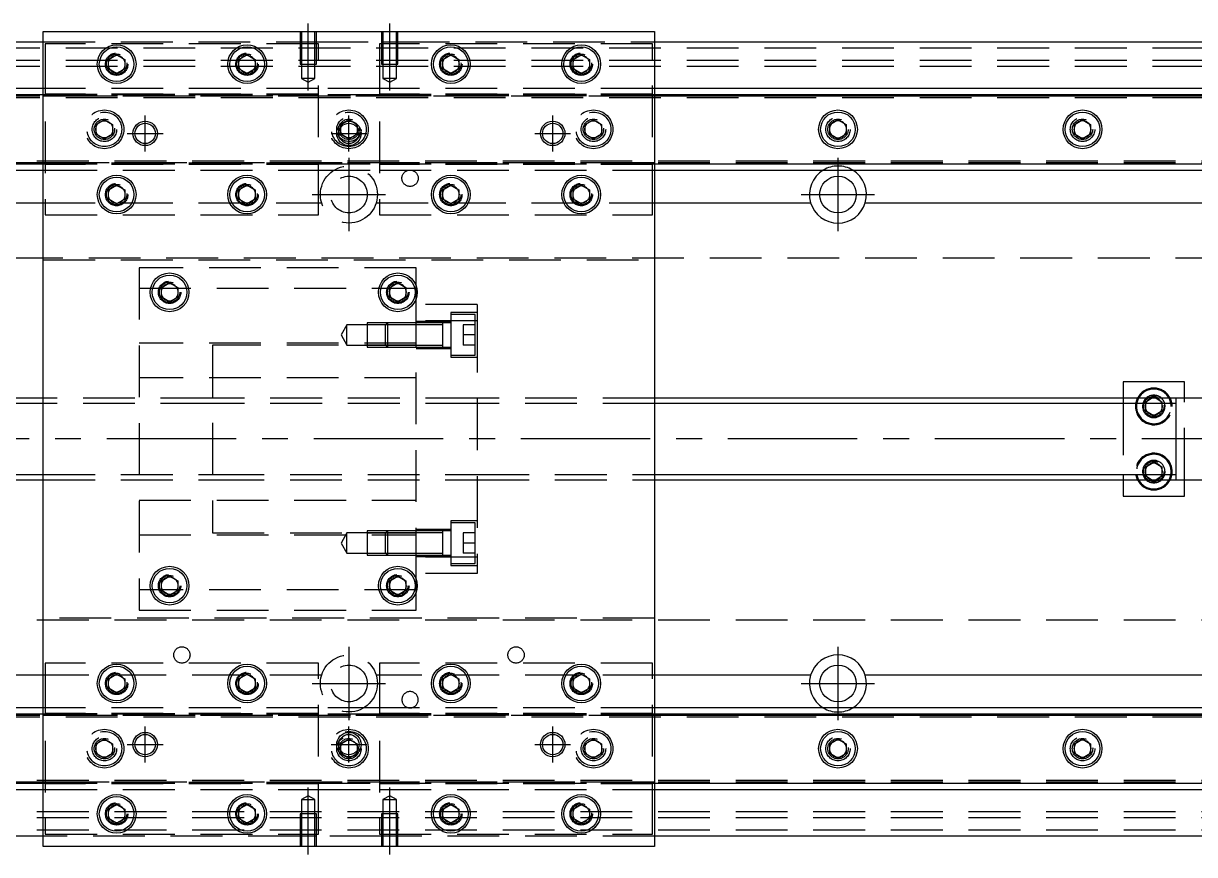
# Model space of a CAD drawing. Extents: x -20 to 746, y -280 to 102.
# Drawn here: x 180.1 to 467.5, y -102 to 102 of the extents above; entities that cross this region are included whole.
import ezdxf

# ---------------------------------------------------------------- set-up
doc = ezdxf.new("R2010")
doc.units = 0
doc.linetypes.add('CENTER', pattern=[50.8, 31.75, -6.35, 6.35, -6.35])
doc.linetypes.add('DASHED', pattern=[19.05, 12.7, -6.35])
doc.layers.get('0').update_dxf_attribs({"linetype": 'CONTINUOUS'})
doc.layers.add('CENTER', color=1, linetype='CENTER')

msp = doc.modelspace()

# ---------------------------------------------------------------- linework, layer by layer
at = {"color": 7, "linetype": 'CONTINUOUS'}
for p, q in [((185, 100), (335, 100)), ((185, -100), (185, 100)), ((335, 100), (335, -100)), ((0, 97.5), (185, 97.5)), ((335, 97.5), (520, 97.5)), ((201, 93.1547), (203, 94.309402)), ((201, 90.8453), (201, 93.1547)), ((203, 94.309402), (205, 93.1547)), ((205, 93.1547), (205, 90.8453)), ((233, 93.1547), (235, 94.309402)), ((233, 90.8453), (233, 93.1547)), ((235, 94.309402), (237, 93.1547)), ((237, 93.1547), (237, 90.8453)), ((283, 93.1547), (285, 94.309402)), ((283, 90.8453), (283, 93.1547)), ((285, 94.309402), (287, 93.1547)), ((287, 93.1547), (287, 90.8453)), ((315, 93.1547), (317, 94.309402)), ((315, 90.8453), (315, 93.1547)), ((317, 94.309402), (319, 93.1547)), ((319, 93.1547), (319, 90.8453)), ((203, 89.690598), (201, 90.8453)), ((205, 90.8453), (203, 89.690598)), ((235, 89.690598), (233, 90.8453)), ((237, 90.8453), (235, 89.690598)), ((285, 89.690598), (283, 90.8453)), ((287, 90.8453), (285, 89.690598)), ((317, 89.690598), (315, 90.8453)), ((319, 90.8453), (317, 89.690598)), ((185, 86), (0, 86)), ((185, 84.460392), (0, 84.460392)), ((520, 86), (335, 86)), ((520, 84.460392), (335, 84.460392)), ((378, 77.1547), (380, 78.309402)), ((380, 78.309402), (382, 77.1547)), ((438, 77.1547), (440, 78.309402)), ((440, 78.309402), (442, 77.1547)), ((378, 74.8453), (378, 77.1547)), ((380, 73.690598), (378, 74.8453)), ((382, 74.8453), (380, 73.690598)), ((382, 77.1547), (382, 74.8453)), ((438, 74.8453), (438, 77.1547)), ((440, 73.690598), (438, 74.8453)), ((442, 74.8453), (440, 73.690598)), ((442, 77.1547), (442, 74.8453)), ((0, 67.539608), (185, 67.539608)), ((335, 67.539608), (520, 67.539608)), ((0, 66), (185, 66)), ((335, 66), (520, 66)), ((201, 61.1547), (203, 62.309402)), ((201, 58.8453), (201, 61.1547)), ((203, 62.309402), (205, 61.1547)), ((205, 61.1547), (205, 58.8453)), ((233, 61.1547), (235, 62.309402)), ((233, 58.8453), (233, 61.1547)), ((235, 62.309402), (237, 61.1547)), ((237, 61.1547), (237, 58.8453)), ((283, 61.1547), (285, 62.309402)), ((283, 58.8453), (283, 61.1547)), ((285, 62.309402), (287, 61.1547)), ((287, 61.1547), (287, 58.8453)), ((315, 61.1547), (317, 62.309402)), ((315, 58.8453), (315, 61.1547)), ((317, 62.309402), (319, 61.1547)), ((319, 61.1547), (319, 58.8453)), ((146.708204, 58), (185, 58)), ((203, 57.690598), (201, 58.8453)), ((205, 58.8453), (203, 57.690598)), ((235, 57.690598), (233, 58.8453)), ((237, 58.8453), (235, 57.690598)), ((285, 57.690598), (283, 58.8453)), ((287, 58.8453), (285, 57.690598)), ((317, 57.690598), (315, 58.8453)), ((319, 58.8453), (317, 57.690598)), ((335, 58), (373.291796, 58)), ((386.708204, 58), (493.291796, 58)), ((214, 37.1547), (216, 38.309402)), ((216, 38.309402), (218, 37.1547)), ((270, 37.1547), (272, 38.309402)), ((272, 38.309402), (274, 37.1547)), ((214, 34.8453), (214, 37.1547)), ((216, 33.690598), (214, 34.8453)), ((218, 34.8453), (216, 33.690598)), ((218, 37.1547), (218, 34.8453)), ((270, 34.8453), (270, 37.1547)), ((272, 33.690598), (270, 34.8453)), ((274, 34.8453), (272, 33.690598)), ((274, 37.1547), (274, 34.8453)), ((465, 14), (450, 14)), ((450, 14), (450, 10)), ((465, 10), (465, 14)), ((185, 10), (28, 10)), ((463, 10), (335, 10)), ((463, 10), (462.995, 10)), ((463, -9.999498), (463, 10)), ((472, 10), (463, 10)), ((463.005, 10), (463, 10)), ((28, -10), (185, -10)), ((335, -10), (463, -10)), ((450, -10), (450, -14)), ((462.995, -10), (463, -10)), ((463, -10), (472, -10)), ((463, -10), (463.005, -10)), ((465, -14), (465, -10)), ((450, -14), (465, -14)), ((214, -34.8453), (216, -33.690598)), ((216, -33.690598), (218, -34.8453)), ((270, -34.8453), (272, -33.690598)), ((272, -33.690598), (274, -34.8453)), ((214, -37.1547), (214, -34.8453)), ((216, -38.309402), (214, -37.1547)), ((218, -37.1547), (216, -38.309402)), ((218, -34.8453), (218, -37.1547)), ((270, -37.1547), (270, -34.8453)), ((272, -38.309402), (270, -37.1547)), ((274, -37.1547), (272, -38.309402)), ((274, -34.8453), (274, -37.1547)), ((185, -58), (146.708204, -58)), ((201, -58.8453), (203, -57.690598)), ((201, -61.1547), (201, -58.8453)), ((203, -57.690598), (205, -58.8453)), ((205, -58.8453), (205, -61.1547)), ((233, -58.8453), (235, -57.690598)), ((233, -61.1547), (233, -58.8453)), ((235, -57.690598), (237, -58.8453)), ((237, -58.8453), (237, -61.1547)), ((283, -58.8453), (285, -57.690598)), ((283, -61.1547), (283, -58.8453)), ((285, -57.690598), (287, -58.8453)), ((287, -58.8453), (287, -61.1547)), ((315, -58.8453), (317, -57.690598)), ((315, -61.1547), (315, -58.8453)), ((317, -57.690598), (319, -58.8453)), ((319, -58.8453), (319, -61.1547)), ((373.291796, -58), (335, -58)), ((493.291796, -58), (386.708204, -58)), ((203, -62.309402), (201, -61.1547)), ((205, -61.1547), (203, -62.309402)), ((235, -62.309402), (233, -61.1547)), ((237, -61.1547), (235, -62.309402)), ((285, -62.309402), (283, -61.1547)), ((287, -61.1547), (285, -62.309402)), ((317, -62.309402), (315, -61.1547)), ((319, -61.1547), (317, -62.309402)), ((185, -66), (0, -66)), ((520, -66), (335, -66)), ((185, -67.539608), (0, -67.539608)), ((520, -67.539608), (335, -67.539608)), ((378, -74.8453), (380, -73.690598)), ((380, -73.690598), (382, -74.8453)), ((438, -74.8453), (440, -73.690598)), ((440, -73.690598), (442, -74.8453)), ((378, -77.1547), (378, -74.8453)), ((380, -78.309402), (378, -77.1547)), ((382, -77.1547), (380, -78.309402)), ((382, -74.8453), (382, -77.1547)), ((438, -77.1547), (438, -74.8453)), ((440, -78.309402), (438, -77.1547)), ((442, -77.1547), (440, -78.309402)), ((442, -74.8453), (442, -77.1547)), ((0, -84.460392), (185, -84.460392)), ((0, -86), (185, -86)), ((335, -84.460392), (520, -84.460392)), ((335, -86), (520, -86)), ((201, -90.8453), (203, -89.690598)), ((201, -93.1547), (201, -90.8453)), ((203, -89.690598), (205, -90.8453)), ((205, -90.8453), (205, -93.1547)), ((233, -90.8453), (235, -89.690598)), ((233, -93.1547), (233, -90.8453)), ((235, -89.690598), (237, -90.8453)), ((237, -90.8453), (237, -93.1547)), ((283, -90.8453), (285, -89.690598)), ((283, -93.1547), (283, -90.8453)), ((285, -89.690598), (287, -90.8453)), ((287, -90.8453), (287, -93.1547)), ((315, -90.8453), (317, -89.690598)), ((315, -93.1547), (315, -90.8453)), ((317, -89.690598), (319, -90.8453)), ((319, -90.8453), (319, -93.1547)), ((203, -94.309402), (201, -93.1547)), ((205, -93.1547), (203, -94.309402)), ((235, -94.309402), (233, -93.1547)), ((237, -93.1547), (235, -94.309402)), ((285, -94.309402), (283, -93.1547)), ((287, -93.1547), (285, -94.309402)), ((317, -94.309402), (315, -93.1547)), ((319, -93.1547), (317, -94.309402)), ((185, -97.5), (0, -97.5)), ((520, -97.5), (335, -97.5)), ((335, -100), (185, -100))]:
    msp.add_line(p, q, dxfattribs=at)
at = {"color": 3, "linetype": 'DASHED'}
for p, q in [((248.000006, 100), (248.000006, 92)), ((248.35, 100), (248.35, 92)), ((251.65, 92), (251.65, 100)), ((251.999994, 92), (251.999994, 100)), ((268.000006, 100), (268.000006, 92)), ((268.35, 100), (268.35, 92)), ((271.65, 92), (271.65, 100)), ((271.999994, 92), (271.999994, 100)), ((0, 96), (520, 96)), ((185, 97.5), (248.000006, 97.5)), ((185.5, 97), (185.5, 55)), ((252.5, 97), (185.5, 97)), ((248.000006, 97.5), (251.999994, 97.5)), ((251.999994, 97.5), (268.000006, 97.5)), ((252.5, 55), (252.5, 97)), ((334.5, 97), (267.5, 97)), ((267.5, 97), (267.5, 55)), ((268.000006, 97.5), (271.999994, 97.5)), ((271.999994, 97.5), (335, 97.5)), ((334.5, 55), (334.5, 97)), ((0, 93), (520, 93)), ((205.483582, 92.286038), (205.5, 92)), ((237.483582, 92.286038), (237.5, 92)), ((248.000006, 92), (251.999994, 92)), ((248.35, 92), (248.35, 88.5)), ((251.65, 88.5), (251.65, 92)), ((268.000006, 92), (271.999994, 92)), ((268.35, 92), (268.35, 88.5)), ((271.65, 88.5), (271.65, 92)), ((287.483582, 92.286038), (287.5, 92)), ((319.483582, 92.286038), (319.5, 92)), ((0, 91.5), (520, 91.5)), ((251.65, 88.5), (248.35, 88.5)), ((248.35, 88.5), (250, 87.547372)), ((250, 87.547372), (251.65, 88.5)), ((271.65, 88.5), (268.35, 88.5)), ((268.35, 88.5), (270, 87.547372)), ((270, 87.547372), (271.65, 88.5)), ((0, 84.204452), (185, 84.204452)), ((0, 84.2), (520, 84.2)), ((0, 83.8), (520, 83.8)), ((185.5, 86), (185, 86)), ((185.5, 84.460392), (185, 84.460392)), ((185, 84.204452), (185.5, 84.204452)), ((252.5, 86), (185.5, 86)), ((252.5, 84.643014), (185.5, 84.643014)), ((185.5, 84.6), (252.5, 84.6)), ((252.5, 84.460392), (185.5, 84.460392)), ((185.5, 84.3), (252.5, 84.3)), ((185.5, 84.204452), (334.5, 84.204452)), ((267.5, 86), (252.5, 86)), ((267.5, 84.460392), (252.5, 84.460392)), ((334.5, 86), (267.5, 86)), ((334.5, 84.643014), (267.5, 84.643014)), ((267.5, 84.6), (334.5, 84.6)), ((334.5, 84.460392), (267.5, 84.460392)), ((267.5, 84.3), (334.5, 84.3)), ((335, 86), (334.5, 86)), ((335, 84.460392), (334.5, 84.460392)), ((334.5, 84.204452), (335, 84.204452)), ((335, 84.204452), (520, 84.204452)), ((198, 77.1547), (200, 78.309402)), ((200, 78.309402), (202, 77.1547)), ((258, 77.1547), (260, 78.309402)), ((260, 78.309402), (262, 77.1547)), ((318, 77.1547), (320, 78.309402)), ((320, 78.309402), (322, 77.1547)), ((198, 74.8453), (198, 77.1547)), ((200, 73.690598), (198, 74.8453)), ((202, 74.8453), (200, 73.690598)), ((202, 77.1547), (202, 74.8453)), ((202.483582, 76.286038), (202.5, 76)), ((258, 74.8453), (258, 77.1547)), ((260, 73.690598), (258, 74.8453)), ((262, 74.8453), (260, 73.690598)), ((262, 77.1547), (262, 74.8453)), ((262.483582, 76.286038), (262.5, 76)), ((318, 74.8453), (318, 77.1547)), ((320, 73.690598), (318, 74.8453)), ((322, 74.8453), (320, 73.690598)), ((322, 77.1547), (322, 74.8453)), ((322.483582, 76.286038), (322.5, 76)), ((377.5, 76), (377.518502, 76.303588)), ((437.5, 76), (437.518502, 76.303588)), ((520, 68.2), (0, 68.2)), ((520, 67.8), (0, 67.8)), ((185, 67.795548), (0, 67.795548)), ((185.5, 67.795548), (185, 67.795548)), ((185, 67.539608), (185.5, 67.539608)), ((334.5, 67.795548), (185.5, 67.795548)), ((252.5, 67.7), (185.5, 67.7)), ((185.5, 67.539608), (252.5, 67.539608)), ((252.5, 67.4), (185.5, 67.4)), ((252.5, 67.356986), (185.5, 67.356986)), ((252.5, 67.539608), (267.5, 67.539608)), ((334.5, 67.7), (267.5, 67.7)), ((267.5, 67.539608), (334.5, 67.539608)), ((334.5, 67.4), (267.5, 67.4)), ((334.5, 67.356986), (267.5, 67.356986)), ((335, 67.795548), (334.5, 67.795548)), ((334.5, 67.539608), (335, 67.539608)), ((520, 67.795548), (335, 67.795548)), ((185, 66), (185.5, 66)), ((185.5, 66), (252.5, 66)), ((252.5, 66), (267.5, 66)), ((267.5, 66), (334.5, 66)), ((334.5, 66), (335, 66)), ((185, 58), (253.291796, 58)), ((205.483582, 60.286038), (205.5, 60)), ((237.483582, 60.286038), (237.5, 60)), ((266.708204, 58), (335, 58)), ((282.5, 60), (282.512884, 60.253488)), ((319.483582, 60.286038), (319.5, 60)), ((185.5, 55), (252.5, 55)), ((267.5, 55), (334.5, 55)), ((5.640312, 44.5), (520, 44.5)), ((185, 44), (335, 44)), ((276.5, 42), (208.5, 42)), ((208.5, 42), (208.5, -42)), ((276.5, 37.52069), (276.5, 42)), ((276.5, 34.47931), (276.5, 37.52069)), ((208.5, 37), (276.5, 37)), ((213.5, 36), (213.512884, 36.253488)), ((269.5, 36), (269.518502, 36.303588)), ((276.5, -34.47931), (276.5, 34.47931)), ((291.5, 33), (276.5, 33)), ((291.5, 33), (291.5, 28.982754)), ((291.5, 28.982754), (276.5, 28.982754)), ((285, 28.84775), (276.5, 28.84775)), ((285, 31.04775), (285, 20.04775)), ((291.5, 31.04775), (285, 31.04775)), ((291, 30.54775), (285, 30.54775)), ((291, 20.54775), (291, 30.54775)), ((291.5, 28.982754), (291.5, -28.982754)), ((259.5, 28.04775), (258.056624, 25.54775)), ((259.5, 23.04775), (259.5, 28.04775)), ((264.5, 28.04775), (259.5, 28.04775)), ((264.5, 28.547744), (264.5, 22.547754)), ((269.49998, 28.547744), (264.5, 28.547744)), ((268.99998, 28.04775), (264.5, 28.04775)), ((269.5, 28.54775), (269, 28.04775)), ((269, 23.04775), (269, 28.04775)), ((276.5, 28.04775), (269, 28.04775)), ((276.5, 28.547744), (269.499994, 28.547744)), ((269.5, 28.54775), (269.5, 22.54775)), ((276.5, 28.54775), (269.5, 28.54775)), ((283, 28.54775), (276.50002, 28.54775)), ((283, 28.04775), (276.50002, 28.04775)), ((283, 28.54775), (282.995, 28.54775)), ((283, 28.04775), (283, 28.547754)), ((283, 28.197952), (283, 28.54775)), ((285, 28.54775), (283, 28.54775)), ((283.005, 28.54775), (283, 28.54775)), ((283, 22.8974), (283, 28.197952)), ((288, 28.04775), (288, 25.54775)), ((291, 28.04775), (288, 28.04775)), ((276.5, 23.5), (208.5, 23.5)), ((226.5, 23), (226.5, -23)), ((276.5, 23), (226.5, 23)), ((258.056624, 25.54775), (259.5, 23.04775)), ((259.5, 23.04775), (264.5, 23.04775)), ((264.5, 23.04775), (268.99998, 23.04775)), ((269, 23.04775), (269.5, 22.54775)), ((269, 23.04775), (276.5, 23.04775)), ((276.50002, 23.04775), (283, 23.04775)), ((283, 22.547744), (283, 23.04775)), ((288, 25.54775), (288, 23.04775)), ((291, 25.54775), (288, 25.54775)), ((291, 23.04775), (288, 23.04775)), ((264.5, 22.547754), (269.49998, 22.547754)), ((269.5, 22.547754), (276.5, 22.547754)), ((269.5, 22.54775), (276.5, 22.54775)), ((276.5, 22.24775), (285, 22.24775)), ((276.50002, 22.54775), (283.005, 22.54775)), ((282.995, 22.54775), (285, 22.54775)), ((283, 22.54775), (283, 22.8974)), ((285, 20.54775), (291, 20.54775)), ((285, 20.04775), (291.5, 20.04775)), ((276.5, 15), (208.5, 15)), ((226.49998, 10), (185, 10)), ((226.49998, 8.75), (185, 8.75)), ((291.5, 10), (226.5, 10)), ((291.5, 8.75), (226.5, 8.75)), ((335, 10), (291.50002, 10)), ((335, 8.75), (291.50002, 8.75)), ((450, 10), (450, 8.75)), ((450, 8.75), (450, -8.75)), ((455.5, 9.1547), (456.964102, 10)), ((455.5, 8.75), (455.5, 9.1547)), ((455.5, 6.8453), (455.5, 8.75)), ((456.964102, 10), (457.5, 10.309402)), ((457.5, 10.309402), (458.035898, 10)), ((458.035898, 10), (459.5, 9.1547)), ((459.5, 9.1547), (459.5, 8.75)), ((459.5, 8.75), (459.5, 6.8453)), ((465, -10), (465, 10)), ((457.5, 5.690598), (455.5, 6.8453)), ((459.5, 6.8453), (457.5, 5.690598)), ((459.983582, 8.286038), (460, 8)), ((455.5, -6.8453), (457.5, -5.690598)), ((457.5, -5.690598), (459.5, -6.8453)), ((455, -8), (455.018502, -7.696412)), ((455.5, -8.75), (455.5, -6.8453)), ((459.5, -6.8453), (459.5, -8.75)), ((185, -8.75), (226.49998, -8.75)), ((185, -10), (226.49998, -10)), ((226.5, -8.75), (291.5, -8.75)), ((226.5, -10), (291.5, -10)), ((291.50002, -8.75), (335, -8.75)), ((291.50002, -10), (335, -10)), ((450, -8.75), (450, -10)), ((455.5, -9.1547), (455.5, -8.75)), ((456.964102, -10), (455.5, -9.1547)), ((457.5, -10.309402), (456.964102, -10)), ((458.035898, -10), (457.5, -10.309402)), ((459.5, -9.1547), (458.035898, -10)), ((459.5, -8.75), (459.5, -9.1547)), ((463, -10), (463, -9.999498)), ((208.5, -15), (276.5, -15)), ((285, -20.04775), (285, -31.04775)), ((291.5, -20.04775), (285, -20.04775)), ((264.5, -22.547754), (264.5, -28.547744)), ((269.49998, -22.547754), (264.5, -22.547754)), ((269.5, -22.54775), (269, -23.04775)), ((269.5, -22.54775), (269.5, -28.54775)), ((276.5, -22.54775), (269.5, -22.54775)), ((276.5, -22.547754), (269.5, -22.547754)), ((285, -22.24775), (276.5, -22.24775)), ((283.005, -22.54775), (276.50002, -22.54775)), ((285, -22.54775), (282.995, -22.54775)), ((283, -23.04775), (283, -22.547744)), ((283, -22.897546), (283, -22.54775)), ((283, -28.198098), (283, -22.897546)), ((291, -20.54775), (285, -20.54775)), ((291, -30.54775), (291, -20.54775)), ((208.5, -23.5), (276.5, -23.5)), ((226.5, -23), (276.5, -23)), ((259.5, -23.04775), (258.056624, -25.54775)), ((258.056624, -25.54775), (259.5, -28.04775)), ((259.5, -28.04775), (259.5, -23.04775)), ((264.5, -23.04775), (259.5, -23.04775)), ((268.99998, -23.04775), (264.5, -23.04775)), ((269, -28.04775), (269, -23.04775)), ((276.5, -23.04775), (269, -23.04775)), ((283, -23.04775), (276.50002, -23.04775)), ((288, -23.04775), (288, -25.54775)), ((291, -23.04775), (288, -23.04775)), ((288, -25.54775), (288, -28.04775)), ((291, -25.54775), (288, -25.54775)), ((259.5, -28.04775), (264.5, -28.04775)), ((264.5, -28.04775), (268.99998, -28.04775)), ((264.5, -28.547744), (269.49998, -28.547744)), ((269, -28.04775), (276.5, -28.04775)), ((269, -28.04775), (269.5, -28.54775)), ((269.499994, -28.547744), (276.5, -28.547744)), ((269.5, -28.54775), (276.5, -28.54775)), ((276.50002, -28.04775), (283, -28.04775)), ((276.50002, -28.54775), (283, -28.54775)), ((282.995, -28.54775), (283, -28.54775)), ((283, -28.547754), (283, -28.04775)), ((283, -28.54775), (283, -28.198098)), ((283, -28.54775), (285, -28.54775)), ((283, -28.54775), (283.005, -28.54775)), ((291, -28.04775), (288, -28.04775)), ((276.5, -28.84775), (285, -28.84775)), ((291.5, -28.982754), (276.5, -28.982754)), ((285, -30.54775), (291, -30.54775)), ((285, -31.04775), (291.5, -31.04775)), ((291.5, -28.982754), (291.5, -33)), ((291.5, -33), (276.5, -33)), ((276.5, -37.52069), (276.5, -34.47931)), ((276.5, -37), (208.5, -37)), ((213.5, -36), (213.512884, -35.746512)), ((269.5, -36), (269.518502, -35.696412)), ((276.5, -42), (276.5, -37.52069)), ((208.5, -42), (276.5, -42)), ((520, -44.5), (5.640312, -44.5)), ((335, -44), (185, -44)), ((252.5, -55), (185.5, -55)), ((185.5, -55), (185.5, -97)), ((252.5, -97), (252.5, -55)), ((334.5, -55), (267.5, -55)), ((267.5, -55), (267.5, -97)), ((334.5, -97), (334.5, -55)), ((253.291796, -58), (185, -58)), ((205.483582, -59.713962), (205.5, -60)), ((237.483582, -59.713962), (237.5, -60)), ((335, -58), (266.708204, -58)), ((287.483582, -59.713962), (287.5, -60)), ((319.483582, -59.713962), (319.5, -60)), ((185.5, -66), (185, -66)), ((252.5, -66), (185.5, -66)), ((267.5, -66), (252.5, -66)), ((334.5, -66), (267.5, -66)), ((335, -66), (334.5, -66)), ((0, -67.795548), (185, -67.795548)), ((0, -67.8), (520, -67.8)), ((0, -68.2), (520, -68.2)), ((185.5, -67.539608), (185, -67.539608)), ((185, -67.795548), (185.5, -67.795548)), ((252.5, -67.356986), (185.5, -67.356986)), ((185.5, -67.4), (252.5, -67.4)), ((252.5, -67.539608), (185.5, -67.539608)), ((185.5, -67.7), (252.5, -67.7)), ((185.5, -67.795548), (334.5, -67.795548)), ((267.5, -67.539608), (252.5, -67.539608)), ((334.5, -67.356986), (267.5, -67.356986)), ((267.5, -67.4), (334.5, -67.4)), ((334.5, -67.539608), (267.5, -67.539608)), ((267.5, -67.7), (334.5, -67.7)), ((335, -67.539608), (334.5, -67.539608)), ((334.5, -67.795548), (335, -67.795548)), ((335, -67.795548), (520, -67.795548)), ((198, -74.8453), (200, -73.690598)), ((200, -73.690598), (202, -74.8453)), ((258, -74.8453), (260, -73.690598)), ((260, -73.690598), (262, -74.8453)), ((318, -74.8453), (320, -73.690598)), ((320, -73.690598), (322, -74.8453)), ((198, -77.1547), (198, -74.8453)), ((200, -78.309402), (198, -77.1547)), ((202, -77.1547), (200, -78.309402)), ((202, -74.8453), (202, -77.1547)), ((202.483582, -75.713962), (202.5, -76)), ((257.5, -76), (257.518502, -75.696412)), ((258, -77.1547), (258, -74.8453)), ((260, -78.309402), (258, -77.1547)), ((262, -77.1547), (260, -78.309402)), ((262, -74.8453), (262, -77.1547)), ((317.5, -76), (317.518502, -75.696412)), ((318, -77.1547), (318, -74.8453)), ((320, -78.309402), (318, -77.1547)), ((322, -77.1547), (320, -78.309402)), ((322, -74.8453), (322, -77.1547)), ((382.483582, -75.713962), (382.5, -76)), ((442.483582, -75.713962), (442.5, -76)), ((520, -83.8), (0, -83.8)), ((520, -84.2), (0, -84.2)), ((185, -84.204452), (0, -84.204452)), ((185.5, -84.204452), (185, -84.204452)), ((185, -84.460392), (185.5, -84.460392)), ((185, -86), (185.5, -86)), ((334.5, -84.204452), (185.5, -84.204452)), ((252.5, -84.3), (185.5, -84.3)), ((185.5, -84.460392), (252.5, -84.460392)), ((252.5, -84.6), (185.5, -84.6)), ((252.5, -84.643014), (185.5, -84.643014)), ((185.5, -86), (252.5, -86)), ((252.5, -84.460392), (267.5, -84.460392)), ((252.5, -86), (267.5, -86)), ((334.5, -84.3), (267.5, -84.3)), ((267.5, -84.460392), (334.5, -84.460392)), ((334.5, -84.6), (267.5, -84.6)), ((334.5, -84.643014), (267.5, -84.643014)), ((267.5, -86), (334.5, -86)), ((335, -84.204452), (334.5, -84.204452)), ((334.5, -84.460392), (335, -84.460392)), ((334.5, -86), (335, -86)), ((520, -84.204452), (335, -84.204452)), ((250, -87.547372), (248.35, -88.5)), ((248.35, -88.5), (251.65, -88.5)), ((248.35, -88.5), (248.35, -92)), ((251.65, -88.5), (250, -87.547372)), ((251.65, -92), (251.65, -88.5)), ((270, -87.547372), (268.35, -88.5)), ((268.35, -88.5), (271.65, -88.5)), ((268.35, -88.5), (268.35, -92)), ((271.65, -88.5), (270, -87.547372)), ((271.65, -92), (271.65, -88.5)), ((520, -91.5), (0, -91.5)), ((200.5, -92), (200.512884, -91.746512)), ((232.5, -92), (232.518502, -91.696412)), ((282.5, -92), (282.518502, -91.696412)), ((319.483582, -91.713962), (319.5, -92)), ((520, -93), (0, -93)), ((251.999994, -92), (248.000006, -92)), ((248.000006, -92), (248.000006, -100)), ((248.35, -92), (248.35, -100)), ((251.65, -100), (251.65, -92)), ((251.999994, -100), (251.999994, -92)), ((271.999994, -92), (268.000006, -92)), ((268.000006, -92), (268.000006, -100)), ((268.35, -92), (268.35, -100)), ((271.65, -100), (271.65, -92)), ((271.999994, -100), (271.999994, -92)), ((520, -96), (0, -96)), ((248.000006, -97.5), (185, -97.5)), ((185.5, -97), (252.5, -97)), ((251.999994, -97.5), (248.000006, -97.5)), ((268.000006, -97.5), (251.999994, -97.5)), ((267.5, -97), (334.5, -97)), ((271.999994, -97.5), (268.000006, -97.5)), ((335, -97.5), (271.999994, -97.5))]:
    msp.add_line(p, q, dxfattribs=at)
at = {"color": 3, "linetype": 'CONTINUOUS'}
for p, q in [((185, 8.75), (28, 8.75)), ((463, 8.75), (335, 8.75)), ((28, -8.75), (185, -8.75)), ((335, -8.75), (463, -8.75))]:
    msp.add_line(p, q, dxfattribs=at)
at = {"color": 7, "linetype": 'CONTINUOUS'}
for centre, radius in [((203, 92), 4.75), ((203, 92), 4.25), ((235, 92), 4.75), ((235, 92), 4.25), ((285, 92), 4.75), ((285, 92), 4.25), ((317, 92), 4.75), ((317, 92), 4.25), ((380, 76), 4.75), ((440, 76), 4.75), ((260, 75), 3), ((380, 76), 4.25), ((440, 76), 4.25), ((210, 75), 2.5), ((260, 75), 2.5), ((310, 75), 2.5), ((203, 60), 4.75), ((203, 60), 4.25), ((235, 60), 4.75), ((235, 60), 4.25), ((285, 60), 4.75), ((285, 60), 4.25), ((317, 60), 4.75), ((317, 60), 4.25), ((380, 60), 4.5), ((216, 36), 4.75), ((216, 36), 4.25), ((272, 36), 4.75), ((272, 36), 4.25), ((216, -36), 4.75), ((272, -36), 4.75), ((216, -36), 4.25), ((272, -36), 4.25), ((203, -60), 4.75), ((203, -60), 4.25), ((235, -60), 4.75), ((235, -60), 4.25), ((285, -60), 4.75), ((285, -60), 4.25), ((317, -60), 4.75), ((317, -60), 4.25), ((380, -60), 4.5), ((380, -76), 4.75), ((380, -76), 4.25), ((440, -76), 4.75), ((440, -76), 4.25), ((210, -75), 2.5), ((260, -75), 3), ((260, -75), 2.5), ((310, -75), 2.5), ((203, -92), 4.75), ((203, -92), 4.25), ((235, -92), 4.75), ((235, -92), 4.25), ((285, -92), 4.75), ((285, -92), 4.25), ((317, -92), 4.75), ((317, -92), 4.25)]:
    msp.add_circle(centre, radius, dxfattribs=at)
at = {"color": 3, "linetype": 'DASHED'}
for centre, radius in [((203, 92), 2.75), ((203, 92), 2.5), ((235, 92), 2.75), ((235, 92), 2.5), ((285, 92), 2.75), ((285, 92), 2.5), ((317, 92), 2.75), ((317, 92), 2.5), ((200, 76), 4.75), ((260, 76), 4.75), ((320, 76), 4.75), ((200, 76), 4.25), ((200, 76), 3), ((200, 76), 2.5), ((200, 76), 2.1), ((260, 76), 4.25), ((260, 76), 3), ((260, 76), 2.5), ((260, 76), 2.1), ((320, 76), 4.25), ((320, 76), 3), ((320, 76), 2.5), ((320, 76), 2.1), ((380, 76), 3), ((380, 76), 2.5), ((440, 76), 3), ((440, 76), 2.5), ((260, 60), 7), ((260, 60), 4.5), ((275, 64), 2), ((203, 60), 2.75), ((203, 60), 2.5), ((235, 60), 2.75), ((235, 60), 2.5), ((285, 60), 2.75), ((285, 60), 2.5), ((317, 60), 2.75), ((317, 60), 2.5), ((216, 36), 2.75), ((216, 36), 2.5), ((272, 36), 2.75), ((272, 36), 2.5), ((457.5, 8), 2.5), ((457.5, -8), 2.5), ((216, -36), 2.75), ((216, -36), 2.5), ((272, -36), 2.75), ((272, -36), 2.5), ((219, -53), 2), ((301, -53), 2), ((260, -60), 7), ((203, -60), 2.75), ((235, -60), 2.75), ((260, -60), 4.5), ((285, -60), 2.75), ((317, -60), 2.75), ((203, -60), 2.5), ((235, -60), 2.5), ((285, -60), 2.5), ((317, -60), 2.5), ((200, -76), 4.75), ((200, -76), 4.25), ((260, -76), 4.75), ((260, -76), 4.25), ((320, -76), 4.75), ((320, -76), 4.25), ((200, -76), 3), ((200, -76), 2.5), ((200, -76), 2.1), ((260, -76), 3), ((260, -76), 2.5), ((260, -76), 2.1), ((320, -76), 3), ((320, -76), 2.5), ((320, -76), 2.1), ((380, -76), 3), ((380, -76), 2.5), ((440, -76), 3), ((440, -76), 2.5), ((203, -92), 2.75), ((203, -92), 2.5), ((235, -92), 2.75), ((235, -92), 2.5), ((285, -92), 2.75), ((285, -92), 2.5), ((317, -92), 2.75), ((317, -92), 2.5)]:
    msp.add_circle(centre, radius, dxfattribs=at)
at = {"color": 3, "linetype": 'CONTINUOUS'}
for centre in [(210, 75), (310, 75), (210, -75), (310, -75)]:
    msp.add_circle(centre, 3, dxfattribs=at)
at = {"color": 7, "linetype": 'CONTINUOUS'}
for centre, radius, start, end in [((203, 92), 2.1, 162.24721, 180), ((203, 92), 2.1, 180, 197.75279), ((203, 92), 2.1, 137.75279, 162.24721), ((203, 92), 2.1, 102.24721, 137.75279), ((203, 92), 2.1, 77.75279, 102.24721), ((203, 92), 2.1, 42.24721, 77.75279), ((203, 92), 2.1, 17.75279, 42.24721), ((203, 92), 2.1, 342.24721, 17.75279), ((235, 92), 2.1, 162.24721, 180), ((235, 92), 2.1, 180, 197.75279), ((235, 92), 2.1, 137.75279, 162.24721), ((235, 92), 2.1, 102.24721, 137.75279), ((235, 92), 2.1, 77.75279, 102.24721), ((235, 92), 2.1, 42.24721, 77.75279), ((235, 92), 2.1, 17.75279, 42.24721), ((235, 92), 2.1, 342.24721, 17.75279), ((285, 92), 2.1, 162.24721, 180), ((285, 92), 2.1, 180, 197.75279), ((285, 92), 2.1, 137.75279, 162.24721), ((285, 92), 2.1, 102.24721, 137.75279), ((285, 92), 2.1, 77.75279, 102.24721), ((285, 92), 2.1, 42.24721, 77.75279), ((285, 92), 2.1, 17.75279, 42.24721), ((285, 92), 2.1, 342.24721, 17.75279), ((317, 92), 2.1, 162.24721, 180), ((317, 92), 2.1, 180, 197.75279), ((317, 92), 2.1, 137.75279, 162.24721), ((317, 92), 2.1, 102.24721, 137.75279), ((317, 92), 2.1, 77.75279, 102.24721), ((317, 92), 2.1, 42.24721, 77.75279), ((317, 92), 2.1, 17.75279, 42.24721), ((317, 92), 2.1, 342.24721, 17.75279), ((203, 92), 2.1, 197.75279, 222.24721), ((203, 92), 2.1, 222.24721, 257.75279), ((203, 92), 2.1, 257.75279, 282.24721), ((203, 92), 2.1, 282.24721, 317.75279), ((203, 92), 2.1, 317.75279, 342.24721), ((235, 92), 2.1, 197.75279, 222.24721), ((235, 92), 2.1, 222.24721, 257.75279), ((235, 92), 2.1, 257.75279, 282.24721), ((235, 92), 2.1, 282.24721, 317.75279), ((235, 92), 2.1, 317.75279, 342.24721), ((285, 92), 2.1, 197.75279, 222.24721), ((285, 92), 2.1, 222.24721, 257.75279), ((285, 92), 2.1, 257.75279, 282.24721), ((285, 92), 2.1, 282.24721, 317.75279), ((285, 92), 2.1, 317.75279, 342.24721), ((317, 92), 2.1, 197.75279, 222.24721), ((317, 92), 2.1, 222.24721, 257.75279), ((317, 92), 2.1, 257.75279, 282.24721), ((317, 92), 2.1, 282.24721, 317.75279), ((317, 92), 2.1, 317.75279, 342.24721), ((380, 76), 2.1, 102.24721, 137.75279), ((380, 76), 2.1, 77.75279, 102.24721), ((380, 76), 2.1, 42.24721, 77.75279), ((440, 76), 2.1, 102.24721, 137.75279), ((440, 76), 2.1, 77.75279, 102.24721), ((440, 76), 2.1, 42.24721, 77.75279), ((380, 76), 2.1, 162.24721, 180), ((380, 76), 2.1, 180, 197.75279), ((380, 76), 2.1, 137.75279, 162.24721), ((380, 76), 2.1, 197.75279, 222.24721), ((380, 76), 2.1, 17.75279, 42.24721), ((380, 76), 2.1, 317.75279, 342.24721), ((380, 76), 2.1, 342.24721, 17.75279), ((440, 76), 2.1, 162.24721, 180), ((440, 76), 2.1, 180, 197.75279), ((440, 76), 2.1, 137.75279, 162.24721), ((440, 76), 2.1, 197.75279, 222.24721), ((440, 76), 2.1, 17.75279, 42.24721), ((440, 76), 2.1, 317.75279, 342.24721), ((440, 76), 2.1, 342.24721, 17.75279), ((380, 76), 2.1, 222.24721, 257.75279), ((380, 76), 2.1, 257.75279, 282.24721), ((380, 76), 2.1, 282.24721, 317.75279), ((440, 76), 2.1, 222.24721, 257.75279), ((440, 76), 2.1, 257.75279, 282.24721), ((440, 76), 2.1, 282.24721, 317.75279), ((380, 60), 7, 121.002719, 196.60155), ((380, 60), 7, 343.39845, 58.997281), ((203, 60), 2.1, 162.24721, 180), ((203, 60), 2.1, 137.75279, 162.24721), ((203, 60), 2.1, 102.24721, 137.75279), ((203, 60), 2.1, 77.75279, 102.24721), ((203, 60), 2.1, 42.24721, 77.75279), ((203, 60), 2.1, 17.75279, 42.24721), ((203, 60), 2.1, 342.24721, 17.75279), ((235, 60), 2.1, 162.24721, 180), ((235, 60), 2.1, 137.75279, 162.24721), ((235, 60), 2.1, 102.24721, 137.75279), ((235, 60), 2.1, 77.75279, 102.24721), ((235, 60), 2.1, 42.24721, 77.75279), ((235, 60), 2.1, 17.75279, 42.24721), ((235, 60), 2.1, 342.24721, 17.75279), ((285, 60), 2.1, 162.24721, 180), ((285, 60), 2.1, 137.75279, 162.24721), ((285, 60), 2.1, 102.24721, 137.75279), ((285, 60), 2.1, 77.75279, 102.24721), ((285, 60), 2.1, 42.24721, 77.75279), ((285, 60), 2.1, 17.75279, 42.24721), ((285, 60), 2.1, 342.24721, 17.75279), ((317, 60), 2.1, 162.24721, 180), ((317, 60), 2.1, 137.75279, 162.24721), ((317, 60), 2.1, 102.24721, 137.75279), ((317, 60), 2.1, 77.75279, 102.24721), ((317, 60), 2.1, 42.24721, 77.75279), ((317, 60), 2.1, 17.75279, 42.24721), ((317, 60), 2.1, 342.24721, 17.75279), ((203, 60), 2.1, 180, 197.75279), ((203, 60), 2.1, 197.75279, 222.24721), ((203, 60), 2.1, 222.24721, 257.75279), ((203, 60), 2.1, 257.75279, 282.24721), ((203, 60), 2.1, 282.24721, 317.75279), ((203, 60), 2.1, 317.75279, 342.24721), ((235, 60), 2.1, 180, 197.75279), ((235, 60), 2.1, 197.75279, 222.24721), ((235, 60), 2.1, 222.24721, 257.75279), ((235, 60), 2.1, 257.75279, 282.24721), ((235, 60), 2.1, 282.24721, 317.75279), ((235, 60), 2.1, 317.75279, 342.24721), ((285, 60), 2.1, 180, 197.75279), ((285, 60), 2.1, 197.75279, 222.24721), ((285, 60), 2.1, 222.24721, 257.75279), ((285, 60), 2.1, 257.75279, 282.24721), ((285, 60), 2.1, 282.24721, 317.75279), ((285, 60), 2.1, 317.75279, 342.24721), ((317, 60), 2.1, 180, 197.75279), ((317, 60), 2.1, 197.75279, 222.24721), ((317, 60), 2.1, 222.24721, 257.75279), ((317, 60), 2.1, 257.75279, 282.24721), ((317, 60), 2.1, 282.24721, 317.75279), ((317, 60), 2.1, 317.75279, 342.24721), ((380, 60), 7, 196.60155, 343.39845), ((216, 36), 2.1, 137.75279, 162.24721), ((216, 36), 2.1, 102.24721, 137.75279), ((216, 36), 2.1, 77.75279, 102.24721), ((216, 36), 2.1, 42.24721, 77.75279), ((216, 36), 2.1, 17.75279, 42.24721), ((272, 36), 2.1, 137.75279, 162.24721), ((272, 36), 2.1, 102.24721, 137.75279), ((272, 36), 2.1, 77.75279, 102.24721), ((272, 36), 2.1, 42.24721, 77.75279), ((272, 36), 2.1, 17.75279, 42.24721), ((216, 36), 2.1, 162.24721, 180), ((216, 36), 2.1, 180, 197.75279), ((216, 36), 2.1, 197.75279, 222.24721), ((216, 36), 2.1, 222.24721, 257.75279), ((216, 36), 2.1, 282.24721, 317.75279), ((216, 36), 2.1, 317.75279, 342.24721), ((216, 36), 2.1, 342.24721, 17.75279), ((272, 36), 2.1, 162.24721, 180), ((272, 36), 2.1, 180, 197.75279), ((272, 36), 2.1, 197.75279, 222.24721), ((272, 36), 2.1, 222.24721, 257.75279), ((272, 36), 2.1, 282.24721, 317.75279), ((272, 36), 2.1, 317.75279, 342.24721), ((272, 36), 2.1, 342.24721, 17.75279), ((216, 36), 2.1, 257.75279, 282.24721), ((272, 36), 2.1, 257.75279, 282.24721), ((457.5, 8), 4.5, 26.3878, 153.6122), ((457.5, 8), 4.25, 28.072487, 151.927513), ((457.5, -8), 4.5, 206.3878, 333.6122), ((457.5, -8), 4.25, 208.072487, 331.927513), ((216, -36), 2.1, 102.24721, 137.75279), ((216, -36), 2.1, 77.75279, 102.24721), ((216, -36), 2.1, 42.24721, 77.75279), ((272, -36), 2.1, 102.24721, 137.75279), ((272, -36), 2.1, 77.75279, 102.24721), ((272, -36), 2.1, 42.24721, 77.75279), ((216, -36), 2.1, 162.24721, 180), ((216, -36), 2.1, 180, 197.75279), ((216, -36), 2.1, 137.75279, 162.24721), ((216, -36), 2.1, 197.75279, 222.24721), ((216, -36), 2.1, 17.75279, 42.24721), ((216, -36), 2.1, 317.75279, 342.24721), ((216, -36), 2.1, 342.24721, 17.75279), ((272, -36), 2.1, 162.24721, 180), ((272, -36), 2.1, 180, 197.75279), ((272, -36), 2.1, 137.75279, 162.24721), ((272, -36), 2.1, 197.75279, 222.24721), ((272, -36), 2.1, 17.75279, 42.24721), ((272, -36), 2.1, 317.75279, 342.24721), ((272, -36), 2.1, 342.24721, 17.75279), ((216, -36), 2.1, 222.24721, 257.75279), ((216, -36), 2.1, 257.75279, 282.24721), ((216, -36), 2.1, 282.24721, 317.75279), ((272, -36), 2.1, 222.24721, 257.75279), ((272, -36), 2.1, 257.75279, 282.24721), ((272, -36), 2.1, 282.24721, 317.75279), ((380, -60), 7, 16.60155, 163.39845), ((203, -60), 2.1, 162.24721, 180), ((203, -60), 2.1, 180, 197.75279), ((203, -60), 2.1, 137.75279, 162.24721), ((203, -60), 2.1, 102.24721, 137.75279), ((203, -60), 2.1, 77.75279, 102.24721), ((203, -60), 2.1, 42.24721, 77.75279), ((203, -60), 2.1, 17.75279, 42.24721), ((203, -60), 2.1, 342.24721, 17.75279), ((235, -60), 2.1, 162.24721, 180), ((235, -60), 2.1, 180, 197.75279), ((235, -60), 2.1, 137.75279, 162.24721), ((235, -60), 2.1, 102.24721, 137.75279), ((235, -60), 2.1, 77.75279, 102.24721), ((235, -60), 2.1, 42.24721, 77.75279), ((235, -60), 2.1, 17.75279, 42.24721), ((235, -60), 2.1, 342.24721, 17.75279), ((285, -60), 2.1, 162.24721, 180), ((285, -60), 2.1, 180, 197.75279), ((285, -60), 2.1, 137.75279, 162.24721), ((285, -60), 2.1, 102.24721, 137.75279), ((285, -60), 2.1, 77.75279, 102.24721), ((285, -60), 2.1, 42.24721, 77.75279), ((285, -60), 2.1, 17.75279, 42.24721), ((285, -60), 2.1, 342.24721, 17.75279), ((317, -60), 2.1, 162.24721, 180), ((317, -60), 2.1, 180, 197.75279), ((317, -60), 2.1, 137.75279, 162.24721), ((317, -60), 2.1, 102.24721, 137.75279), ((317, -60), 2.1, 77.75279, 102.24721), ((317, -60), 2.1, 42.24721, 77.75279), ((317, -60), 2.1, 17.75279, 42.24721), ((317, -60), 2.1, 342.24721, 17.75279), ((380, -60), 7, 163.39845, 238.997281), ((380, -60), 7, 301.002719, 16.60155), ((203, -60), 2.1, 197.75279, 222.24721), ((203, -60), 2.1, 222.24721, 257.75279), ((203, -60), 2.1, 257.75279, 282.24721), ((203, -60), 2.1, 282.24721, 317.75279), ((203, -60), 2.1, 317.75279, 342.24721), ((235, -60), 2.1, 197.75279, 222.24721), ((235, -60), 2.1, 222.24721, 257.75279), ((235, -60), 2.1, 257.75279, 282.24721), ((235, -60), 2.1, 282.24721, 317.75279), ((235, -60), 2.1, 317.75279, 342.24721), ((285, -60), 2.1, 197.75279, 222.24721), ((285, -60), 2.1, 222.24721, 257.75279), ((285, -60), 2.1, 257.75279, 282.24721), ((285, -60), 2.1, 282.24721, 317.75279), ((285, -60), 2.1, 317.75279, 342.24721), ((317, -60), 2.1, 197.75279, 222.24721), ((317, -60), 2.1, 222.24721, 257.75279), ((317, -60), 2.1, 257.75279, 282.24721), ((317, -60), 2.1, 282.24721, 317.75279), ((317, -60), 2.1, 317.75279, 342.24721), ((380, -76), 2.1, 137.75279, 162.24721), ((380, -76), 2.1, 102.24721, 137.75279), ((380, -76), 2.1, 77.75279, 102.24721), ((380, -76), 2.1, 42.24721, 77.75279), ((380, -76), 2.1, 17.75279, 42.24721), ((440, -76), 2.1, 137.75279, 162.24721), ((440, -76), 2.1, 102.24721, 137.75279), ((440, -76), 2.1, 77.75279, 102.24721), ((440, -76), 2.1, 42.24721, 77.75279), ((440, -76), 2.1, 17.75279, 42.24721), ((380, -76), 2.1, 162.24721, 180), ((380, -76), 2.1, 180, 197.75279), ((380, -76), 2.1, 197.75279, 222.24721), ((380, -76), 2.1, 222.24721, 257.75279), ((380, -76), 2.1, 282.24721, 317.75279), ((380, -76), 2.1, 317.75279, 342.24721), ((380, -76), 2.1, 342.24721, 17.75279), ((440, -76), 2.1, 162.24721, 180), ((440, -76), 2.1, 180, 197.75279), ((440, -76), 2.1, 197.75279, 222.24721), ((440, -76), 2.1, 222.24721, 257.75279), ((440, -76), 2.1, 282.24721, 317.75279), ((440, -76), 2.1, 317.75279, 342.24721), ((440, -76), 2.1, 342.24721, 17.75279), ((380, -76), 2.1, 257.75279, 282.24721), ((440, -76), 2.1, 257.75279, 282.24721), ((203, -92), 2.1, 162.24721, 180), ((203, -92), 2.1, 137.75279, 162.24721), ((203, -92), 2.1, 102.24721, 137.75279), ((203, -92), 2.1, 77.75279, 102.24721), ((203, -92), 2.1, 42.24721, 77.75279), ((203, -92), 2.1, 17.75279, 42.24721), ((203, -92), 2.1, 342.24721, 17.75279), ((235, -92), 2.1, 162.24721, 180), ((235, -92), 2.1, 137.75279, 162.24721), ((235, -92), 2.1, 102.24721, 137.75279), ((235, -92), 2.1, 77.75279, 102.24721), ((235, -92), 2.1, 42.24721, 77.75279), ((235, -92), 2.1, 17.75279, 42.24721), ((235, -92), 2.1, 342.24721, 17.75279), ((285, -92), 2.1, 162.24721, 180), ((285, -92), 2.1, 137.75279, 162.24721), ((285, -92), 2.1, 102.24721, 137.75279), ((285, -92), 2.1, 77.75279, 102.24721), ((285, -92), 2.1, 42.24721, 77.75279), ((285, -92), 2.1, 17.75279, 42.24721), ((285, -92), 2.1, 342.24721, 17.75279), ((317, -92), 2.1, 162.24721, 180), ((317, -92), 2.1, 137.75279, 162.24721), ((317, -92), 2.1, 102.24721, 137.75279), ((317, -92), 2.1, 77.75279, 102.24721), ((317, -92), 2.1, 42.24721, 77.75279), ((317, -92), 2.1, 17.75279, 42.24721), ((317, -92), 2.1, 342.24721, 17.75279), ((203, -92), 2.1, 180, 197.75279), ((203, -92), 2.1, 197.75279, 222.24721), ((203, -92), 2.1, 222.24721, 257.75279), ((203, -92), 2.1, 257.75279, 282.24721), ((203, -92), 2.1, 282.24721, 317.75279), ((203, -92), 2.1, 317.75279, 342.24721), ((235, -92), 2.1, 180, 197.75279), ((235, -92), 2.1, 197.75279, 222.24721), ((235, -92), 2.1, 222.24721, 257.75279), ((235, -92), 2.1, 257.75279, 282.24721), ((235, -92), 2.1, 282.24721, 317.75279), ((235, -92), 2.1, 317.75279, 342.24721), ((285, -92), 2.1, 180, 197.75279), ((285, -92), 2.1, 197.75279, 222.24721), ((285, -92), 2.1, 222.24721, 257.75279), ((285, -92), 2.1, 257.75279, 282.24721), ((285, -92), 2.1, 282.24721, 317.75279), ((285, -92), 2.1, 317.75279, 342.24721), ((317, -92), 2.1, 180, 197.75279), ((317, -92), 2.1, 197.75279, 222.24721), ((317, -92), 2.1, 222.24721, 257.75279), ((317, -92), 2.1, 257.75279, 282.24721), ((317, -92), 2.1, 282.24721, 317.75279), ((317, -92), 2.1, 317.75279, 342.24721)]:
    msp.add_arc(centre, radius, start, end, dxfattribs=at)
at = {"color": 3, "linetype": 'DASHED'}
for centre, radius, start, end in [((380, 60), 7, 58.997281, 121.002719), ((457.5, 8), 4.5, 170.405932, 0), ((457.5, 8), 4.5, 153.6122, 170.405932), ((457.5, 8), 4.25, 169.835751, 0), ((457.5, 8), 4.25, 151.927513, 169.835751), ((457.5, 8), 2.75, 180, 15.82662), ((457.5, 8), 2.75, 164.17338, 180), ((457.5, 8), 2.75, 133.341758, 164.17338), ((457.5, 8), 2.1, 162.24721, 180), ((457.5, 8), 2.1, 159.075168, 162.24721), ((457.5, 8), 2.1, 137.75279, 159.075168), ((457.5, 8), 2.75, 46.658242, 133.341758), ((457.5, 8), 2.1, 107.75279, 137.75279), ((457.5, 8), 2.1, 102.24721, 107.75279), ((457.5, 8), 2.1, 77.75279, 102.24721), ((457.5, 8), 2.1, 72.24721, 77.75279), ((457.5, 8), 2.1, 42.24721, 72.24721), ((457.5, 8), 2.1, 20.924832, 42.24721), ((457.5, 8), 2.75, 15.82662, 46.658242), ((457.5, 8), 2.1, 17.75279, 20.924832), ((457.5, 8), 2.1, 342.24721, 17.75279), ((457.5, 8), 4.25, 10.164249, 28.072487), ((457.5, 8), 4.5, 9.594068, 26.3878), ((457.5, 8), 4.25, 0, 10.164249), ((457.5, 8), 4.5, 0, 9.594068), ((457.5, 8), 2.1, 180, 197.75279), ((457.5, 8), 2.1, 197.75279, 222.24721), ((457.5, 8), 2.1, 222.24721, 257.75279), ((457.5, 8), 2.1, 257.75279, 282.24721), ((457.5, 8), 2.1, 282.24721, 317.75279), ((457.5, 8), 2.1, 317.75279, 342.24721), ((457.5, -8), 4.5, 0, 189.594068), ((457.5, -8), 4.25, 0, 190.164249), ((457.5, -8), 2.75, 344.17338, 180), ((457.5, -8), 2.75, 180, 195.82662), ((457.5, -8), 2.1, 162.24721, 180), ((457.5, -8), 2.1, 180, 197.75279), ((457.5, -8), 2.1, 137.75279, 162.24721), ((457.5, -8), 2.1, 102.24721, 137.75279), ((457.5, -8), 2.1, 77.75279, 102.24721), ((457.5, -8), 2.1, 42.24721, 77.75279), ((457.5, -8), 2.1, 17.75279, 42.24721), ((457.5, -8), 2.1, 342.24721, 17.75279), ((457.5, -8), 4.25, 349.835751, 0), ((457.5, -8), 4.5, 350.405932, 0), ((457.5, -8), 4.5, 189.594068, 206.3878), ((457.5, -8), 4.25, 190.164249, 208.072487), ((457.5, -8), 2.75, 195.82662, 226.658242), ((457.5, -8), 2.1, 197.75279, 200.924832), ((457.5, -8), 2.1, 200.924832, 222.24721), ((457.5, -8), 2.75, 226.658242, 313.341758), ((457.5, -8), 2.1, 222.24721, 252.24721), ((457.5, -8), 2.1, 252.24721, 257.75279), ((457.5, -8), 2.1, 257.75279, 282.24721), ((457.5, -8), 2.1, 282.24721, 287.75279), ((457.5, -8), 2.1, 287.75279, 317.75279), ((457.5, -8), 2.1, 317.75279, 339.075168), ((457.5, -8), 2.75, 313.341758, 344.17338), ((457.5, -8), 2.1, 339.075168, 342.24721), ((457.5, -8), 4.25, 331.927513, 349.835751), ((457.5, -8), 4.5, 333.6122, 350.405932), ((275, -64), 2, 90, 270), ((275, -64), 2, 270, 90), ((380, -60), 7, 238.997281, 301.002719)]:
    msp.add_arc(centre, radius, start, end, dxfattribs=at)
at = {"layer": 'CENTER', "color": 1, "linetype": 'CENTER'}
for p, q in [((250, 85.547372), (250, 102)), ((270, 85.547372), (270, 102)), ((210, 70.6), (210, 79.4)), ((260, 70.6), (260, 79.4)), ((310, 70.6), (310, 79.4)), ((205.6, 75), (214.4, 75)), ((255.6, 75), (264.4, 75)), ((305.6, 75), (314.4, 75)), ((260, 69), (260, 51)), ((380, 69), (380, 51)), ((251, 60), (269, 60)), ((371, 60), (389, 60)), ((587.945, 0), (-20, 0)), ((260, -51), (260, -69)), ((380, -51), (380, -69)), ((251, -60), (269, -60)), ((371, -60), (389, -60)), ((210, -79.4), (210, -70.6)), ((260, -79.4), (260, -70.6)), ((310, -79.4), (310, -70.6)), ((205.6, -75), (214.4, -75)), ((255.6, -75), (264.4, -75)), ((305.6, -75), (314.4, -75)), ((250, -102), (250, -85.547372)), ((270, -102), (270, -85.547372))]:
    msp.add_line(p, q, dxfattribs=at)

doc.saveas('drawing.dxf')
